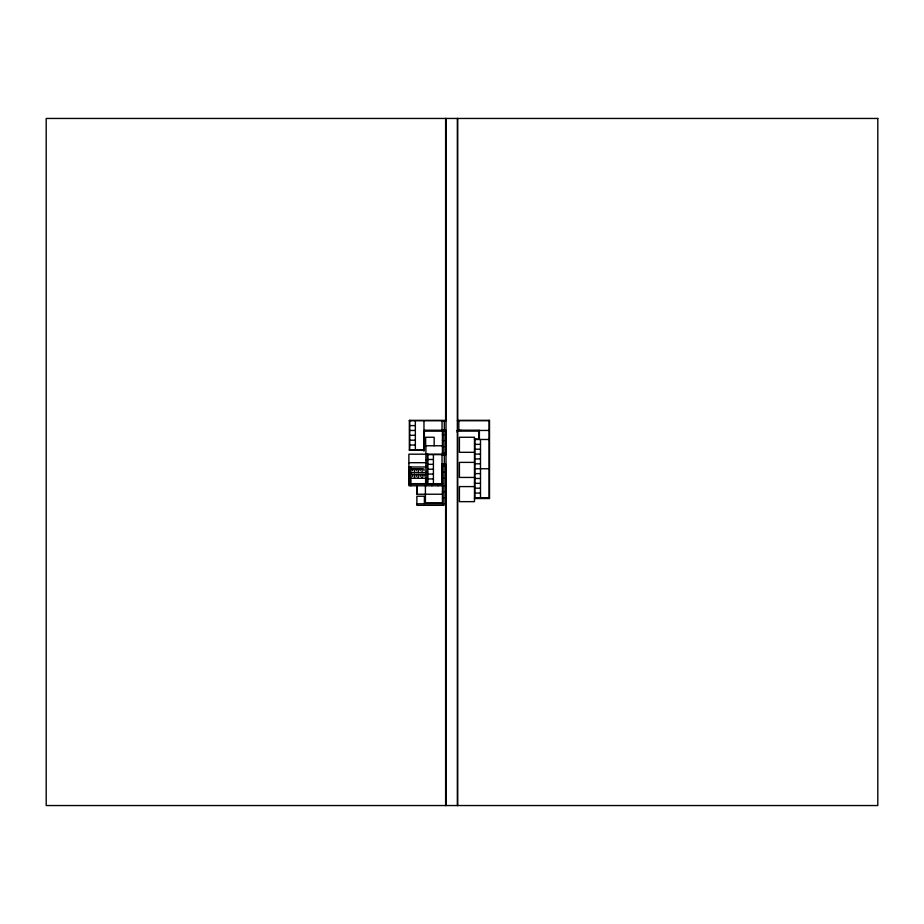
<?xml version="1.0" encoding="UTF-8"?>
<svg xmlns="http://www.w3.org/2000/svg" width="924" height="924" viewBox="0 0 924 924"><rect width="100%" height="100%" fill="white"/><g stroke="black" fill="none" stroke-linecap="round" stroke-linejoin="round"><path stroke-width="1.39" d="M424.359 430.469L424.359 450.323L409.344 450.323L409.344 420.339L445.622 420.339M446.304 430.469L423.966 430.457L446.015 430.469L446.015 454.62L427.812 454.62M427.812 454.215L427.812 483.876L442.03 483.876L442.042 464.333L446.015 464.345L442.042 464.726M457.334 432.432L457.334 430.434L489.108 430.445M457.727 420.328L489.512 420.328L489.512 498.533L474.486 498.533M409.309 420.732L446.015 420.732M457.334 420.72L489.108 420.72M442.03 421.101L444.317 421.101L444.317 430.168L442.03 430.168M409.736 425.594L415.35 425.594M409.736 430.457L415.35 430.457M424.359 430.85L446.015 430.85M457.334 430.838L479.383 430.838M442.434 434.684L443.936 434.684M409.736 435.32L415.35 435.32M474.486 439.085L479.383 439.085M474.486 439.489L489.108 439.489M409.736 440.194L415.35 440.194M442.434 440.69L443.936 440.69M474.89 444.352L480.492 444.352M409.736 445.056L415.35 445.056M442.434 445.772L425.652 445.772L425.652 437.26L434.164 437.26L434.164 445.772M442.434 446.708L443.936 446.708M474.89 449.214L480.492 449.214M409.736 450L423.966 450L409.344 449.942M474.474 452.321L459.413 452.321L459.413 437.26L474.474 437.26L474.474 501.651L459.413 501.651L459.413 486.59L474.474 486.59M442.434 452.714L443.936 452.714M474.89 454.077L480.492 454.077M445.622 454.215L408.882 454.181L408.882 485.781L443.936 485.781M442.03 454.989L444.317 454.989L444.317 464.056L442.03 464.056M474.89 458.939L480.492 458.939M427.812 459.482L433.414 459.482M425.906 460.233L427.408 460.233M474.474 462.381L459.413 462.381L459.413 477.442L474.474 477.442M408.882 462.693L425.906 462.693M474.89 463.802L480.492 463.802M427.812 464.345L433.414 464.345M442.434 464.737L445.622 464.737M425.906 466.239L427.408 466.239M442.434 466.239L443.936 466.239M408.882 467.001L425.906 467.001M474.89 468.745L489.108 468.745M408.882 468.872L424.001 468.872L424.001 470.755M427.812 469.207L433.414 469.207M408.882 470.755L410.764 470.755M425.906 472.256L427.408 472.256M442.434 472.256L443.936 472.256M408.882 472.638L425.906 472.638M474.89 473.608L480.492 473.608M427.812 474.07L433.414 474.07M408.882 474.509L425.906 474.509M408.882 476.391L410.764 476.391M408.882 478.274L427.408 478.262M442.434 478.262L443.936 478.262M474.89 478.47L480.492 478.47M427.812 478.932L433.414 478.932M408.882 480.145L410.764 480.145M408.882 482.028L410.764 482.028M474.89 483.333L480.492 483.333M410.764 483.656L425.906 483.656M408.882 483.899L425.906 483.899M427.408 483.876L442.688 483.876M425.906 484.28L442.434 484.28L442.434 464.345M474.89 488.195L480.492 488.195M442.434 491.799L443.936 491.799M474.89 493.058L480.492 493.058M442.434 494.224L416.897 494.224L416.897 485.781M442.434 497.805L443.936 497.805M474.89 498.001L489.108 498.001M474.89 498.14L489.246 498.14M442.434 502.737L425.41 502.737L425.41 485.781M416.874 503.811L443.936 503.811M409.736 420.732L410.903 420.732M460.522 430.445L461.319 430.445M457.334 430.445L479.683 430.457M489.512 498.14L474.486 498.128M442.03 480.688L442.03 482.109M489.108 420.328L489.108 498.14M480.492 439.489L480.492 498.001M479.383 430.457L479.383 439.489M478.99 430.838L478.99 439.085M474.89 439.489L474.89 498.533M458.812 420.72L458.812 430.445M457.727 118.457L457.727 420.72M457.727 430.838L457.727 805.543M457.334 118.457L457.334 805.543M446.015 118.457L446.015 805.543M445.622 118.457L445.622 420.732M445.622 430.85L445.622 454.62M445.622 464.345L445.622 805.543M443.936 430.85L443.936 454.215M444.028 464.345L443.936 505.324L416.874 505.324L416.874 496.234L424.393 496.234L424.393 503.811M442.434 430.85L442.434 454.215M442.434 485.781L442.434 503.811M442.03 420.732L442.03 430.445M442.03 454.62L442.03 483.876M437.93 484.28L437.93 485.781M433.414 454.62L433.414 483.876M431.912 484.28L431.912 485.781M427.408 454.215L427.408 484.28M425.906 445.738L425.906 485.781M425.618 478.274L425.618 483.656M423.966 420.732L423.966 451.212M424.001 474.509L424.001 476.391M422.095 468.872L422.095 472.638M422.095 474.509L422.095 478.274M420.177 468.872L420.177 470.755M420.177 474.509L420.177 476.391M418.272 468.872L418.272 472.638M418.272 474.509L418.272 478.274M416.874 485.781L416.874 494.224M416.401 468.872L416.401 470.755M416.401 474.509L416.401 476.391M415.35 420.732L415.35 450M414.518 468.872L414.518 472.638M414.518 474.509L414.518 478.274M412.635 468.872L412.635 470.755M412.635 474.509L412.635 476.391M410.764 467.001L410.764 485.781M409.736 420.339L409.736 450.323M877.8 118.457L46.2 118.457L46.2 805.543L877.8 805.543L877.8 118.457"/></g></svg>
